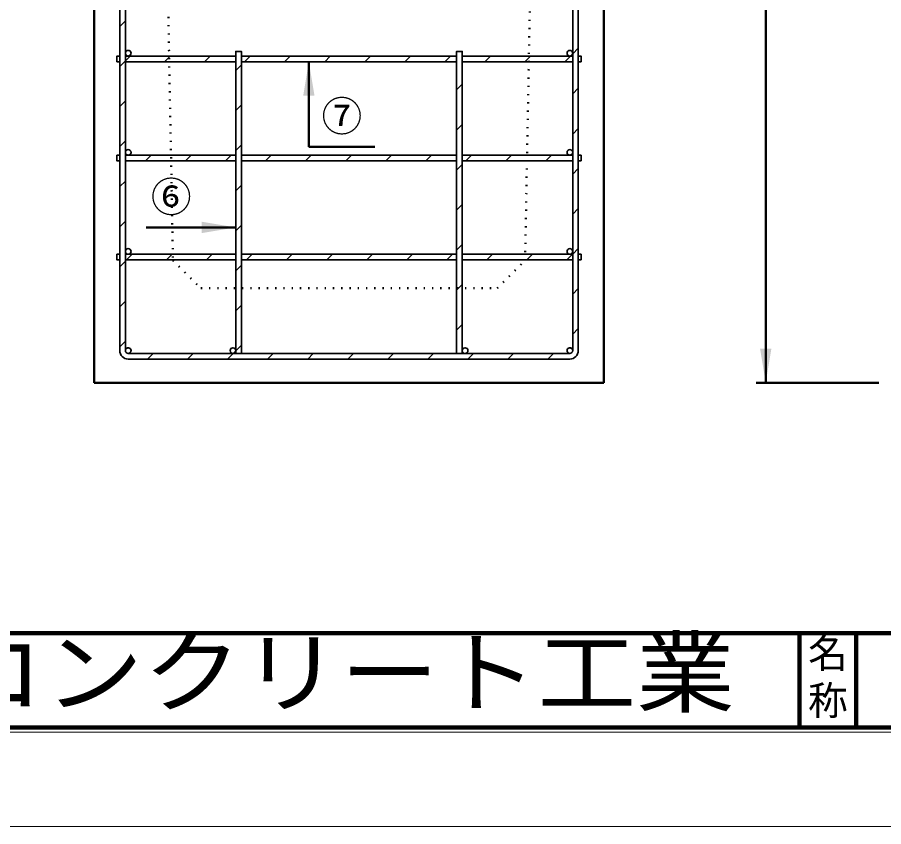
# Model space of a CAD drawing. Units: millimetres, scale not verified. Extents: x -2102 to 2102, y -1485 to 1485.
# Drawn here: x -1011 to -93, y -1485 to -628 of the extents above; entities that cross this region are included whole.
import ezdxf
from ezdxf.enums import TextEntityAlignment as Align

# ---------------------------------------------------------------- set-up
doc = ezdxf.new("R2010")
doc.units = ezdxf.units.MM
doc.header["$LTSCALE"] = 5
doc.linetypes.add('DOTTED', pattern=[1.75, 0.25, -1.5])
doc.layers.add('0-0_V-nasSTD', color=7, linetype='Continuous', lineweight=35)
doc.layers.add('0-1_0', color=7, linetype='Continuous', lineweight=50)
doc.styles.add('ＭＳ ゴシック', font='')
doc.styles.get('ＭＳ ゴシック').set_extended_font_data('MS Gothic')

msp = doc.modelspace()

# ---------------------------------------------------------------- linework, layer by layer
at = {"layer": '0-0_V-nasSTD'}
for p, q in [((-902.971, -980.756), (-902.971, -196.756)), ((-896.971, -980.756), (-896.971, -196.756)), ((-422.971, -980.756), (-422.971, -196.756)), ((-416.971, -980.756), (-416.971, -196.756)), ((-902.971, -637.39), (-896.971, -631.39)), ((-422.971, -666.507), (-416.971, -660.507)), ((-905.971, -668.756), (-905.971, -674.756)), ((-905.971, -668.756), (-902.971, -668.756)), ((-902.971, -679.816), (-891.91, -668.756)), ((-779.971, -668.756), (-896.971, -668.756)), ((-855.484, -674.756), (-849.484, -668.756)), ((-813.057, -674.756), (-807.057, -668.756)), ((-779.971, -983.756), (-779.971, -663.756)), ((-779.971, -663.756), (-773.971, -663.756)), ((-773.971, -983.756), (-773.971, -663.756)), ((-773.971, -668.756), (-545.971, -668.756)), ((-770.631, -674.756), (-764.631, -668.756)), ((-728.205, -674.756), (-722.205, -668.756)), ((-685.778, -674.756), (-679.778, -668.756)), ((-643.352, -674.756), (-637.352, -668.756)), ((-600.925, -674.756), (-594.925, -668.756)), ((-558.499, -674.756), (-552.499, -668.756)), ((-545.971, -983.756), (-545.971, -663.756)), ((-545.971, -663.756), (-539.971, -663.756)), ((-539.971, -983.756), (-539.971, -663.756)), ((-539.971, -668.756), (-422.971, -668.756)), ((-516.073, -674.756), (-510.073, -668.756)), ((-473.646, -674.756), (-467.646, -668.756)), ((-431.22, -674.756), (-425.22, -668.756)), ((-425.087, -668.622), (-423.104, -666.64)), ((-905.971, -674.756), (-902.971, -674.756)), ((-896.971, -674.756), (-779.971, -674.756)), ((-779.971, -684.095), (-773.971, -678.095)), ((-773.971, -674.756), (-545.971, -674.756)), ((-539.971, -674.756), (-422.971, -674.756)), ((-416.971, -674.756), (-413.971, -674.756)), ((-545.971, -704.654), (-539.971, -698.654)), ((-422.971, -708.933), (-416.971, -702.933)), ((-902.971, -722.243), (-896.971, -716.243)), ((-779.971, -726.522), (-773.971, -720.522)), ((-545.971, -747.08), (-539.971, -741.08)), ((-422.971, -751.359), (-416.971, -745.359)), ((-902.971, -764.669), (-896.971, -758.669)), ((-779.971, -768.948), (-773.971, -762.948)), ((-905.971, -773.756), (-905.971, -779.756)), ((-905.971, -773.756), (-902.971, -773.756)), ((-905.971, -779.756), (-902.971, -779.756)), ((-779.971, -773.756), (-896.971, -773.756)), ((-896.971, -779.756), (-779.971, -779.756)), ((-875.631, -779.756), (-869.631, -773.756)), ((-833.205, -779.756), (-827.205, -773.756)), ((-790.778, -779.756), (-784.778, -773.756)), ((-773.971, -773.756), (-545.971, -773.756)), ((-773.971, -779.756), (-545.971, -779.756)), ((-748.352, -779.756), (-742.352, -773.756)), ((-705.925, -779.756), (-699.925, -773.756)), ((-663.499, -779.756), (-657.499, -773.756)), ((-621.073, -779.756), (-615.073, -773.756)), ((-578.646, -779.756), (-572.646, -773.756)), ((-539.971, -773.756), (-422.971, -773.756)), ((-539.971, -779.756), (-422.971, -779.756)), ((-536.22, -779.756), (-530.22, -773.756)), ((-493.793, -779.756), (-487.793, -773.756)), ((-451.367, -779.756), (-445.367, -773.756)), ((-416.971, -779.756), (-413.971, -779.756)), ((-545.971, -789.507), (-539.971, -783.507)), ((-422.971, -793.786), (-416.971, -787.786)), ((-902.971, -807.095), (-896.971, -801.095)), ((-779.971, -811.375), (-773.971, -805.375)), ((-545.971, -831.933), (-539.971, -825.933)), ((-422.971, -836.212), (-416.971, -830.212)), ((-902.971, -849.522), (-896.971, -843.522)), ((-779.971, -853.801), (-773.971, -847.801)), ((-545.971, -874.359), (-539.971, -868.359)), ((-905.971, -878.756), (-905.971, -884.756)), ((-905.971, -878.756), (-902.971, -878.756)), ((-896.971, -875.756), (-896.971, -878.756)), ((-779.971, -878.756), (-896.971, -878.756)), ((-895.778, -884.756), (-889.778, -878.756)), ((-853.352, -884.756), (-847.352, -878.756)), ((-810.925, -884.756), (-804.925, -878.756)), ((-773.971, -878.756), (-545.971, -878.756)), ((-768.499, -884.756), (-762.499, -878.756)), ((-726.073, -884.756), (-720.073, -878.756)), ((-683.646, -884.756), (-677.646, -878.756)), ((-641.22, -884.756), (-635.22, -878.756)), ((-598.793, -884.756), (-592.793, -878.756)), ((-556.367, -884.756), (-550.367, -878.756)), ((-539.971, -878.756), (-422.971, -878.756)), ((-513.941, -884.756), (-507.941, -878.756)), ((-471.514, -884.756), (-465.514, -878.756)), ((-429.088, -884.756), (-423.088, -878.756)), ((-422.971, -878.639), (-416.971, -872.639)), ((-905.971, -884.756), (-902.971, -884.756)), ((-902.971, -891.948), (-896.971, -885.948)), ((-896.971, -884.756), (-779.971, -884.756)), ((-896.971, -980.756), (-896.971, -884.756)), ((-779.971, -896.227), (-773.971, -890.227)), ((-773.971, -884.756), (-545.971, -884.756)), ((-539.971, -884.756), (-422.971, -884.756)), ((-416.971, -884.756), (-413.971, -884.756)), ((-545.971, -916.786), (-539.971, -910.786)), ((-422.971, -921.065), (-416.971, -915.065)), ((-902.971, -934.375), (-896.971, -928.375)), ((-779.971, -938.654), (-773.971, -932.654)), ((-545.971, -959.212), (-539.971, -953.212)), ((-422.971, -963.492), (-416.971, -957.492)), ((-902.971, -976.801), (-896.971, -970.801)), ((-902.971, -980.756), (-902.971, -980.756)), ((-896.971, -980.756), (-896.971, -980.756)), ((-896.971, -980.756), (-896.971, -980.756)), ((-782.626, -983.736), (-779.991, -981.1)), ((-779.971, -981.08), (-773.971, -975.08)), ((-893.971, -983.756), (-425.971, -983.756)), ((-893.971, -989.756), (-425.971, -989.756)), ((-425.971, -989.756), (-893.971, -989.756)), ((-873.499, -989.756), (-867.499, -983.756)), ((-831.073, -989.756), (-825.073, -983.756)), ((-788.646, -989.756), (-782.646, -983.756)), ((-746.22, -989.756), (-740.22, -983.756)), ((-703.793, -989.756), (-697.793, -983.756)), ((-661.367, -989.756), (-655.367, -983.756)), ((-618.941, -989.756), (-612.941, -983.756)), ((-576.514, -989.756), (-570.514, -983.756)), ((-534.088, -989.756), (-528.088, -983.756)), ((-491.661, -989.756), (-485.661, -983.756)), ((-449.235, -989.756), (-443.235, -983.756))]:
    msp.add_line(p, q, dxfattribs=at)
at = {"layer": '0-0_V-nasSTD', "lineweight": 50}
for p, q in [((-702.538, -764.756), (-702.538, -674.756)), ((-702.538, -764.756), (-632.538, -764.756)), ((-874.971, -850.264), (-779.971, -850.264))]:
    msp.add_line(p, q, dxfattribs=at)
at = {"layer": '0-0_V-nasSTD', "lineweight": 100}
for p, q in [((-182.5, -1280), (-182.5, -1380)), ((-122.5, -1280), (-122.5, -1380))]:
    msp.add_line(p, q, dxfattribs=at)
at = {"layer": '0-0_V-nasSTD', "lineweight": 18}
for points in [[(-2102.5, -1485), (-2102.5, 1485), (2102.5, 1485), (2102.5, -1485)], [(-2002.5, -1385), (-2002.5, 1385), (2002.5, 1385), (2002.5, -1385)]]:
    msp.add_lwpolyline(points, close=True, dxfattribs=at)
at = {"layer": '0-0_V-nasSTD', "lineweight": 100}
msp.add_lwpolyline([(-1997.5, 1380), (-1997.5, -1380), (1997.5, -1380), (1997.5, 1380)], close=True, dxfattribs=at)
at = {"layer": '0-0_V-nasSTD'}
for points in [[(-902.971, -773.756), (-902.971, -674.756), (-905.971, -674.756), (-905.971, -668.756), (-902.971, -668.756), (-902.971, -196.756)], [(-416.971, -196.756), (-416.971, -668.756), (-416.971, -674.756), (-416.971, -773.756), (-416.971, -779.756), (-416.971, -878.756), (-416.971, -884.756), (-416.971, -980.756), (-416.971, -980.756)], [(-896.971, -560.756), (-896.971, -665.756), (-896.971, -668.756), (-893.971, -668.756), (-779.971, -668.756), (-779.971, -663.756), (-773.971, -663.756), (-773.971, -668.756), (-545.971, -668.756), (-545.971, -663.756), (-539.971, -663.756), (-539.971, -668.756), (-425.971, -668.756), (-422.971, -668.756), (-422.971, -665.756), (-422.971, -560.756)], [(-902.971, -668.756), (-905.971, -668.756), (-905.971, -674.756), (-902.971, -674.756)], [(-893.971, -668.756), (-896.971, -668.756), (-896.971, -665.756)], [(-416.971, -668.756), (-413.971, -668.756), (-413.971, -674.756)], [(-902.971, -980.756), (-902.971, -980.756), (-902.971, -884.756), (-905.971, -884.756), (-905.971, -878.756), (-902.971, -878.756), (-902.971, -779.756), (-905.971, -779.756), (-905.971, -773.756), (-902.971, -773.756)], [(-416.971, -773.756), (-413.971, -773.756), (-413.971, -779.756)], [(-416.971, -878.756), (-413.971, -878.756), (-413.971, -884.756)], [(-896.971, -884.756), (-779.971, -884.756), (-779.971, -980.756), (-779.971, -983.756), (-782.971, -983.756), (-893.971, -983.756)], [(-539.971, -980.756), (-539.971, -884.756), (-422.971, -884.756), (-422.971, -980.756), (-422.971, -980.756)], [(-896.971, -980.756), (-896.971, -980.756), (-896.971, -980.756)], [(-425.971, -983.756), (-536.971, -983.756), (-539.971, -983.756), (-539.971, -980.756)]]:
    msp.add_lwpolyline(points, dxfattribs=at)
for points in [[(-896.971, -674.756), (-779.971, -674.756), (-779.971, -773.756), (-893.971, -773.756), (-896.971, -773.756), (-896.971, -770.756)], [(-773.971, -674.756), (-545.971, -674.756), (-545.971, -773.756), (-773.971, -773.756)], [(-539.971, -773.756), (-539.971, -674.756), (-422.971, -674.756), (-422.971, -770.756), (-422.971, -773.756), (-425.971, -773.756)], [(-896.971, -779.756), (-779.971, -779.756), (-779.971, -878.756), (-893.971, -878.756), (-896.971, -878.756), (-896.971, -875.756)], [(-773.971, -779.756), (-545.971, -779.756), (-545.971, -878.756), (-773.971, -878.756)], [(-422.971, -875.756), (-422.971, -779.756), (-539.971, -779.756), (-539.971, -878.756), (-425.971, -878.756), (-422.971, -878.756)], [(-773.971, -884.756), (-545.971, -884.756), (-545.971, -983.756), (-773.971, -983.756)]]:
    msp.add_lwpolyline(points, close=True, dxfattribs=at)
for centre in [(-893.971, -665.756), (-425.971, -665.756), (-893.971, -770.756), (-425.971, -770.756), (-893.971, -875.756), (-425.971, -875.756), (-893.971, -980.756), (-782.971, -980.756), (-536.971, -980.756), (-425.971, -980.756)]:
    msp.add_circle(centre, 3, dxfattribs=at)
for centre, radius, start, end in [((-893.971, -665.756), 3, 33.53099, 180), ((-893.971, -665.756), 3, 33.53099, 180), ((-893.971, -665.756), 3, 180, 270), ((-893.971, -665.756), 3, 180, 270), ((-893.971, -665.756), 3, 270, 33.53099), ((-893.971, -665.756), 3, 270, 33.53099), ((-425.971, -665.756), 3, 0, 270), ((-425.971, -665.756), 3, 270, 0), ((-893.971, -770.756), 3, 270, 180), ((-893.971, -770.756), 3, 180, 270), ((-425.971, -770.756), 3, 0, 270), ((-425.971, -770.756), 3, 270, 0), ((-893.971, -875.756), 3, 270, 180), ((-893.971, -875.756), 3, 180, 270), ((-425.971, -875.756), 3, 0, 270), ((-425.971, -875.756), 3, 270, 0), ((-893.971, -980.756), 9, 180, 270), ((-893.971, -980.756), 9, 180, 270), ((-893.971, -980.756), 3, 33.53099, 179.99996), ((-893.971, -980.756), 3, 180, 270), ((-893.971, -980.756), 3, 179.99996, 180), ((-893.971, -980.756), 3, 179.99996, 270), ((-893.971, -980.756), 3, 180, 270), ((-893.971, -980.756), 3, 270, 33.53099), ((-893.971, -980.756), 3, 270, 33.53099), ((-782.971, -980.756), 3, 0, 270), ((-782.971, -980.756), 3, 270, 0), ((-536.971, -980.756), 3, 270, 180), ((-536.971, -980.756), 3, 180, 270), ((-425.971, -980.756), 3, 146.37638, 270), ((-425.971, -980.756), 3, 146.37638, 270), ((-425.971, -980.756), 3, 0, 146.37638), ((-425.971, -980.756), 3, 270, 0), ((-425.971, -980.756), 9, 270, 0), ((-425.971, -980.756), 3, 270, 0), ((-425.971, -980.756), 3, 270, 0), ((-425.971, -980.756), 9, 270, 0), ((-425.971, -980.756), 3, 270, 0)]:
    msp.add_arc(centre, radius, start, end, dxfattribs=at)
for points in [[(-708.538, -710.756), (-702.538, -674.756), (-696.538, -710.756)], [(-815.971, -856.264), (-815.971, -844.264), (-779.971, -850.264)], [(-224.394, -978.756), (-218.394, -1014.756), (-212.394, -978.756)]]:
    msp.add_solid(points, dxfattribs=at)
at = {"layer": '0-1_0'}
for p, q in [((-218.394, -1014.756), (-218.394, -174.756)), ((-929.971, -1014.756), (-929.971, -186.756)), ((-389.971, -1014.756), (-389.971, -186.756)), ((-929.971, -1014.756), (-389.971, -1014.756)), ((-98.394, -1014.756), (-228.394, -1014.756))]:
    msp.add_line(p, q, dxfattribs=at)
at = {"layer": '0-1_0', "linetype": 'DOTTED'}
msp.add_line((-816.971, -914.756), (-502.971, -914.756), dxfattribs=at)
at = {"layer": '0-1_0', "lineweight": 100}
msp.add_line((-1997.5, -1280), (1997.5, -1280), dxfattribs=at)
at = {"layer": '0-1_0', "linetype": 'DOTTED'}
for points in [[(-854.556, -460.98), (-846.53, -885.196), (-816.971, -914.756)], [(-502.971, -914.756), (-473.412, -885.196), (-465.386, -460.98)]]:
    msp.add_lwpolyline(points, dxfattribs=at)

# ---------------------------------------------------------------- texts
at = {"layer": '0-0_V-nasSTD', "style": 'ＭＳ ゴシック'}
for s, height, p in [('⑦', 31.67, (-689.138, -757.756)), ('⑥', 31.67, (-869.971, -843.264)), ('名', 30.79, (-173.518, -1326.001)), ('称', 30.79, (-173.524, -1375.99))]:
    msp.add_text(s, height=height, dxfattribs=at).set_placement(p, align=Align.BOTTOM_LEFT)
at = {"layer": '0-0_V-nasSTD', "style": 'ＭＳ ゴシック', "width": 1.1}
msp.add_text('株式会社船生コンクリート工業', height=69.65, dxfattribs=at).set_placement((-1714.221, -1377.45), align=Align.BOTTOM_LEFT)

doc.saveas('drawing.dxf')
